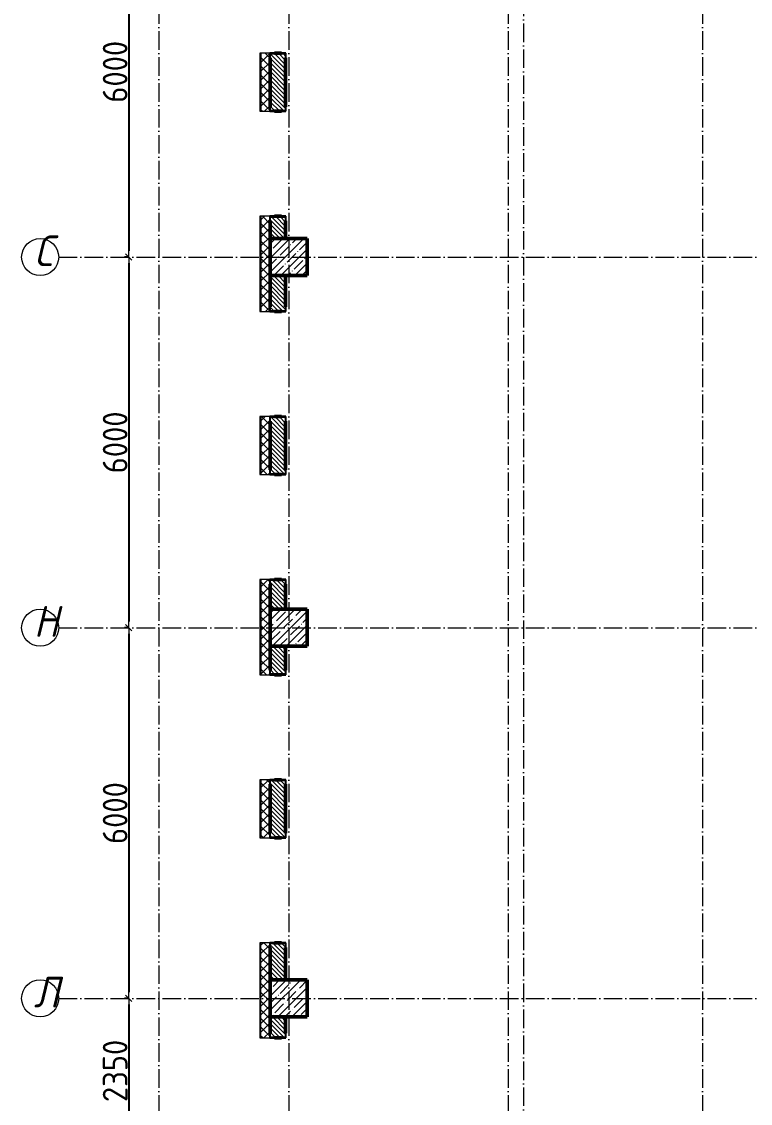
# Model space of a CAD drawing. Header units: millimetres. Extents: x -356862 to 418287, y 0 to 839748.
# Drawn here: x 51135 to 62931, y 475997 to 493509 of the extents above; entities that cross this region are included whole.
import ezdxf

# ---------------------------------------------------------------- set-up
doc = ezdxf.new("R2010")
doc.units = ezdxf.units.MM
doc.linetypes.add('50_200_ШТРИХ_1Т_ш5_п1_п1_', pattern=[700, 500, -100, 0, -100])
for name, color, linetype, lineweight in [('A-____-____-DIMS', 7, 'Continuous', 9), ('A-GENM-____-MCUT', 7, 'Continuous', 25), ('A-GENM-____-OTLN-1', 7, 'Continuous', 25), ('A-WALL-____-MCUT-2', 7, 'Continuous', 50), ('A-WALL-____-MCUT-3', 7, 'Continuous', 9), ('A-WALL-____-PATT-1', 7, 'Continuous', 9), ('A-WALL-FNSH-MCUT-1', 7, 'Continuous', 9), ('S-COLS-____-MCUT', 7, 'Continuous', 50), ('S-COLS-____-OTLN', 7, 'Continuous', 9), ('S-GRID-____-IDEN', 7, 'Continuous', 9), ('S-GRID-____-OTLN-1', 7, '50_200_ШТРИХ_1Т_ш5_п1_п1_', 9)]:
    doc.layers.add(name, color=color, linetype=linetype, lineweight=lineweight)
doc.styles.add('ISOCPEUR_I', font='isocpeui.ttf', dxfattribs={"width": 0.9, "height": 2.5})
doc.styles.add('СПДС', font='isocpeur.ttf', dxfattribs={"width": 0.9})
doc.dimstyles.new('Размера А3', dxfattribs={"dimtxt": 200, "dimasz": 100, "dimexe": 70, "dimexo": 100, "dimgap": 20, "dimtad": 1, "dimdec": 0, "dimrnd": 10, "dimzin": 0, "dimdsep": 46, "dimtxsty": 'СПДС', "dimblk": 'ARROWHEAD_6', "dimcen": 1, "dimclrd": 256, "dimclre": 256, "dimclrt": 256, "dimazin": 0, "dimtfac": 1, "dimtdec": 0, "dimtmove": 2, "dimatfit": 3, "dimfxl": 1, "dimtolj": 1, "dimtzin": 0, "dimarcsym": 0})
pattern_1 = [(135, (-15591.663, 459015.94), (-35.35534, -35.35534), [])]

# ---------------------------------------------------------------- blocks, each defined once
blk = doc.blocks.new('BSC_Колонна _Прямоугольная - 600х600-V10-АР1_План отверстий 2 этажа в осях 1-64_А-ГГ')
at = {"layer": 'S-COLS-____-OTLN'}
h = blk.add_hatch(dxfattribs=at)
h.set_pattern_fill('FP_38', color=256, style=0, pattern_type=2)
h.set_pattern_definition([(45, (-71050, -30681.04), (-114.04925, 114.04925), []), (45, (-70935.95, -30681.04), (-114.04925, 114.04925), [201.613, -40.323, 3.353, -36.97])])
h.paths.add_polyline_path([(-300, -300), (300, -300), (300, 300), (-300, 300)], flags=0)
at = {"layer": 'S-COLS-____-MCUT'}
for p, q in [((300, 300), (-300, 300)), ((-300, 300), (-300, -300)), ((300, -300), (300, 300)), ((-300, -300), (300, -300))]:
    blk.add_line(p, q, dxfattribs=at)
blk = doc.blocks.new('BSC_Колонна _Прямоугольная - 600х600-V11-АР1_План отверстий 2 этажа в осях 1-64_А-ГГ')
at = {"layer": 'S-COLS-____-OTLN'}
h = blk.add_hatch(dxfattribs=at)
h.set_pattern_fill('FP_39', color=256, style=0, pattern_type=2)
h.set_pattern_definition([(45, (-71050, -24681.04), (-114.04925, 114.04925), []), (45, (-70935.95, -24681.04), (-114.04925, 114.04925), [201.613, -40.323, 3.353, -36.97])])
h.paths.add_polyline_path([(-300, -300), (300, -300), (300, 300), (-300, 300), (-300, 135)], flags=0)
at = {"layer": 'S-COLS-____-MCUT'}
for p, q in [((300, 300), (-300, 300)), ((-300, 300), (-300, -300)), ((300, -300), (300, 300)), ((-300, -300), (300, -300))]:
    blk.add_line(p, q, dxfattribs=at)
blk = doc.blocks.new('BSC_Колонна _Прямоугольная - 600х600-V12-АР1_План отверстий 2 этажа в осях 1-64_А-ГГ')
at = {"layer": 'S-COLS-____-OTLN'}
h = blk.add_hatch(dxfattribs=at)
h.set_pattern_fill('FP_40', color=256, style=0, pattern_type=2)
h.set_pattern_definition([(45, (-71050, -18681.04), (-114.04925, 114.04925), []), (45, (-70935.95, -18681.04), (-114.04925, 114.04925), [201.613, -40.323, 3.353, -36.97])])
h.paths.add_polyline_path([(-300, -300), (300, -300), (300, 300), (-300, 300)], flags=0)
at = {"layer": 'S-COLS-____-MCUT'}
for p, q in [((300, 300), (-300, 300)), ((-300, 300), (-300, -300)), ((300, -300), (300, 300)), ((-300, -300), (300, -300))]:
    blk.add_line(p, q, dxfattribs=at)
blk = doc.blocks.new('Фахверк_СКБ_Уголок - 250_2700-27497298-АР1_План отверстий 2 этажа в осях 1-64_А-ГГ')
at = {"layer": 'A-GENM-____-MCUT'}
for p, q in [((200, 181), (125, 181)), ((125, 181), (125, 106)), ((200, 175), (200, 181)), ((125, 106), (131, 106)), ((131, 106), (131, 175)), ((131, 175), (200, 175)), ((131, -6), (125, -6)), ((125, -6), (125, -81)), ((125, -81), (200, -81)), ((131, -75), (131, -6)), ((200, -75), (131, -75)), ((200, -81), (200, -75))]:
    blk.add_line(p, q, dxfattribs=at)
blk = doc.blocks.new('Ось сетки - Круг_Ø6_00__ISO-2_5_0_9K_-25732049-АР1_План отверстий 2 этажа в осях 1-64_А-ГГ')
at = {"layer": 'S-GRID-____-IDEN'}
blk.add_circle((0, 0), 3, dxfattribs=at)
blk = doc.blocks.new('ARROWHEAD_6')
at = {"color": 0, "linetype": 'Continuous'}
for p, q in [((0, 0), (-1, 0)), ((-0.5, -0.5), (0.5, 0.5))]:
    blk.add_line(p, q, dxfattribs=at)
blk = doc.blocks.new('*D4531')
at = {"layer": 'A-____-____-DIMS', "lineweight": -2, "transparency": 16777216}
for p, q in [((52875, 495697), (52799, 495697)), ((52869, 495597), (52869, 489797)), ((52875, 489697), (52799, 489697))]:
    blk.add_line(p, q, dxfattribs=at)
at = {"layer": 'Defpoints', "color": 0, "lineweight": 30, "transparency": 16777216}
for p in [(52975, 495697), (52869, 489697), (52975, 489697)]:
    blk.add_point(p, dxfattribs=at)
at = {"layer": 'A-____-____-DIMS', "lineweight": -2, "transparency": 16777216, "xscale": 100, "yscale": 100, "zscale": 100}
for p, rotation in [((52869, 495697), 90), ((52869, 489697), 270)]:
    blk.add_blockref('ARROWHEAD_6', p, dxfattribs=dict(at, rotation=rotation))
at = {"layer": 'A-____-____-DIMS', "transparency": 16777216, "insert": (52649, 492697), "char_height": 400, "attachment_point": 5, "rotation": 90, "style": 'СПДС'}
blk.add_mtext('\\A1;6000', dxfattribs=at)
blk = doc.blocks.new('*D4532')
at = {"layer": 'A-____-____-DIMS', "lineweight": -2, "transparency": 16777216}
for p, q in [((52875, 489697), (52799, 489697)), ((52869, 489597), (52869, 483797)), ((52875, 483697), (52799, 483697))]:
    blk.add_line(p, q, dxfattribs=at)
at = {"layer": 'Defpoints', "color": 0, "lineweight": 30, "transparency": 16777216}
for p in [(52975, 489697), (52869, 483697), (52975, 483697)]:
    blk.add_point(p, dxfattribs=at)
at = {"layer": 'A-____-____-DIMS', "lineweight": -2, "transparency": 16777216, "xscale": 100, "yscale": 100, "zscale": 100}
for p, rotation in [((52869, 489697), 90), ((52869, 483697), 270)]:
    blk.add_blockref('ARROWHEAD_6', p, dxfattribs=dict(at, rotation=rotation))
at = {"layer": 'A-____-____-DIMS', "transparency": 16777216, "insert": (52649, 486697), "char_height": 400, "attachment_point": 5, "rotation": 90, "style": 'СПДС'}
blk.add_mtext('\\A1;6000', dxfattribs=at)
blk = doc.blocks.new('*D4533')
at = {"layer": 'A-____-____-DIMS', "lineweight": -2, "transparency": 16777216}
for p, q in [((52875, 483697), (52799, 483697)), ((52869, 483597), (52869, 477797)), ((52875, 477697), (52799, 477697))]:
    blk.add_line(p, q, dxfattribs=at)
at = {"layer": 'Defpoints', "color": 0, "lineweight": 30, "transparency": 16777216}
for p in [(52975, 483697), (52869, 477697), (52975, 477697)]:
    blk.add_point(p, dxfattribs=at)
at = {"layer": 'A-____-____-DIMS', "lineweight": -2, "transparency": 16777216, "xscale": 100, "yscale": 100, "zscale": 100}
for p, rotation in [((52869, 483697), 90), ((52869, 477697), 270)]:
    blk.add_blockref('ARROWHEAD_6', p, dxfattribs=dict(at, rotation=rotation))
at = {"layer": 'A-____-____-DIMS', "transparency": 16777216, "insert": (52649, 480697), "char_height": 400, "attachment_point": 5, "rotation": 90, "style": 'СПДС'}
blk.add_mtext('\\A1;6000', dxfattribs=at)
blk = doc.blocks.new('*D4534')
at = {"layer": 'A-____-____-DIMS', "lineweight": -2, "transparency": 16777216}
for p, q in [((52875, 477697), (52799, 477697)), ((52869, 477597), (52869, 475447)), ((52875, 475347), (52799, 475347))]:
    blk.add_line(p, q, dxfattribs=at)
at = {"layer": 'Defpoints', "color": 0, "lineweight": 30, "transparency": 16777216}
for p in [(52975, 477697), (52869, 475347), (52975, 475347)]:
    blk.add_point(p, dxfattribs=at)
at = {"layer": 'A-____-____-DIMS', "lineweight": -2, "transparency": 16777216, "xscale": 100, "yscale": 100, "zscale": 100}
for p, rotation in [((52869, 477697), 90), ((52869, 475347), 270)]:
    blk.add_blockref('ARROWHEAD_6', p, dxfattribs=dict(at, rotation=rotation))
at = {"layer": 'A-____-____-DIMS', "transparency": 16777216, "insert": (52649, 476522), "char_height": 400, "attachment_point": 5, "rotation": 90, "style": 'СПДС'}
blk.add_mtext('\\A1;2350', dxfattribs=at)
blk = doc.blocks.new('*D13772')
at = {"layer": 'A-____-____-DIMS', "lineweight": -2, "transparency": 16777216}
for p, q in [((52875, 495697), (52799, 495697)), ((52869, 495597), (52869, 489797)), ((52875, 489697), (52799, 489697))]:
    blk.add_line(p, q, dxfattribs=at)
at = {"layer": 'Defpoints', "color": 0, "transparency": 16777216}
for p in [(52975, 495697), (52869, 489697), (52975, 489697)]:
    blk.add_point(p, dxfattribs=at)
at = {"layer": 'A-____-____-DIMS', "lineweight": -2, "transparency": 16777216, "xscale": 100, "yscale": 100, "zscale": 100}
for p, rotation in [((52869, 495697), 90), ((52869, 489697), 270)]:
    blk.add_blockref('ARROWHEAD_6', p, dxfattribs=dict(at, rotation=rotation))
at = {"layer": 'A-____-____-DIMS', "transparency": 16777216, "insert": (52649, 492697), "char_height": 400, "attachment_point": 5, "rotation": 90, "style": 'СПДС'}
blk.add_mtext('\\A1;6000', dxfattribs=at)
blk = doc.blocks.new('*D13773')
at = {"layer": 'A-____-____-DIMS', "lineweight": -2, "transparency": 16777216}
for p, q in [((52875, 489697), (52799, 489697)), ((52869, 489597), (52869, 483797)), ((52875, 483697), (52799, 483697))]:
    blk.add_line(p, q, dxfattribs=at)
at = {"layer": 'Defpoints', "color": 0, "transparency": 16777216}
for p in [(52975, 489697), (52869, 483697), (52975, 483697)]:
    blk.add_point(p, dxfattribs=at)
at = {"layer": 'A-____-____-DIMS', "lineweight": -2, "transparency": 16777216, "xscale": 100, "yscale": 100, "zscale": 100}
for p, rotation in [((52869, 489697), 90), ((52869, 483697), 270)]:
    blk.add_blockref('ARROWHEAD_6', p, dxfattribs=dict(at, rotation=rotation))
at = {"layer": 'A-____-____-DIMS', "transparency": 16777216, "insert": (52649, 486697), "char_height": 400, "attachment_point": 5, "rotation": 90, "style": 'СПДС'}
blk.add_mtext('\\A1;6000', dxfattribs=at)
blk = doc.blocks.new('*D13774')
at = {"layer": 'A-____-____-DIMS', "lineweight": -2, "transparency": 16777216}
for p, q in [((52875, 483697), (52799, 483697)), ((52869, 483597), (52869, 477797)), ((52875, 477697), (52799, 477697))]:
    blk.add_line(p, q, dxfattribs=at)
at = {"layer": 'Defpoints', "color": 0, "transparency": 16777216}
for p in [(52975, 483697), (52869, 477697), (52975, 477697)]:
    blk.add_point(p, dxfattribs=at)
at = {"layer": 'A-____-____-DIMS', "lineweight": -2, "transparency": 16777216, "xscale": 100, "yscale": 100, "zscale": 100}
for p, rotation in [((52869, 483697), 90), ((52869, 477697), 270)]:
    blk.add_blockref('ARROWHEAD_6', p, dxfattribs=dict(at, rotation=rotation))
at = {"layer": 'A-____-____-DIMS', "transparency": 16777216, "insert": (52649, 480697), "char_height": 400, "attachment_point": 5, "rotation": 90, "style": 'СПДС'}
blk.add_mtext('\\A1;6000', dxfattribs=at)
blk = doc.blocks.new('*D13775')
at = {"layer": 'A-____-____-DIMS', "lineweight": -2, "transparency": 16777216}
for p, q in [((52875, 477697), (52799, 477697)), ((52869, 477597), (52869, 475447)), ((52875, 475347), (52799, 475347))]:
    blk.add_line(p, q, dxfattribs=at)
at = {"layer": 'Defpoints', "color": 0, "transparency": 16777216}
for p in [(52975, 477697), (52869, 475347), (52975, 475347)]:
    blk.add_point(p, dxfattribs=at)
at = {"layer": 'A-____-____-DIMS', "lineweight": -2, "transparency": 16777216, "xscale": 100, "yscale": 100, "zscale": 100}
for p, rotation in [((52869, 477697), 90), ((52869, 475347), 270)]:
    blk.add_blockref('ARROWHEAD_6', p, dxfattribs=dict(at, rotation=rotation))
at = {"layer": 'A-____-____-DIMS', "transparency": 16777216, "insert": (52649, 476522), "char_height": 400, "attachment_point": 5, "rotation": 90, "style": 'СПДС'}
blk.add_mtext('\\A1;2350', dxfattribs=at)
blk = doc.blocks.new('*D13942')
at = {"layer": 'A-____-____-DIMS', "lineweight": -2, "transparency": 16777216}
for p, q in [((52875, 495697), (52799, 495697)), ((52869, 495597), (52869, 489797)), ((52875, 489697), (52799, 489697))]:
    blk.add_line(p, q, dxfattribs=at)
at = {"layer": 'Defpoints', "color": 0, "transparency": 16777216}
for p in [(52975, 495697), (52869, 489697), (52975, 489697)]:
    blk.add_point(p, dxfattribs=at)
at = {"layer": 'A-____-____-DIMS', "lineweight": -2, "transparency": 16777216, "xscale": 100, "yscale": 100, "zscale": 100}
for p, rotation in [((52869, 495697), 90), ((52869, 489697), 270)]:
    blk.add_blockref('ARROWHEAD_6', p, dxfattribs=dict(at, rotation=rotation))
at = {"layer": 'A-____-____-DIMS', "transparency": 16777216, "insert": (52649, 492697), "char_height": 400, "attachment_point": 5, "rotation": 90, "style": 'СПДС'}
blk.add_mtext('\\A1;6000', dxfattribs=at)
blk = doc.blocks.new('*D13943')
at = {"layer": 'A-____-____-DIMS', "lineweight": -2, "transparency": 16777216}
for p, q in [((52875, 489697), (52799, 489697)), ((52869, 489597), (52869, 483797)), ((52875, 483697), (52799, 483697))]:
    blk.add_line(p, q, dxfattribs=at)
at = {"layer": 'Defpoints', "color": 0, "transparency": 16777216}
for p in [(52975, 489697), (52869, 483697), (52975, 483697)]:
    blk.add_point(p, dxfattribs=at)
at = {"layer": 'A-____-____-DIMS', "lineweight": -2, "transparency": 16777216, "xscale": 100, "yscale": 100, "zscale": 100}
for p, rotation in [((52869, 489697), 90), ((52869, 483697), 270)]:
    blk.add_blockref('ARROWHEAD_6', p, dxfattribs=dict(at, rotation=rotation))
at = {"layer": 'A-____-____-DIMS', "transparency": 16777216, "insert": (52649, 486697), "char_height": 400, "attachment_point": 5, "rotation": 90, "style": 'СПДС'}
blk.add_mtext('\\A1;6000', dxfattribs=at)
blk = doc.blocks.new('*D13944')
at = {"layer": 'A-____-____-DIMS', "lineweight": -2, "transparency": 16777216}
for p, q in [((52875, 483697), (52799, 483697)), ((52869, 483597), (52869, 477797)), ((52875, 477697), (52799, 477697))]:
    blk.add_line(p, q, dxfattribs=at)
at = {"layer": 'Defpoints', "color": 0, "transparency": 16777216}
for p in [(52975, 483697), (52869, 477697), (52975, 477697)]:
    blk.add_point(p, dxfattribs=at)
at = {"layer": 'A-____-____-DIMS', "lineweight": -2, "transparency": 16777216, "xscale": 100, "yscale": 100, "zscale": 100}
for p, rotation in [((52869, 483697), 90), ((52869, 477697), 270)]:
    blk.add_blockref('ARROWHEAD_6', p, dxfattribs=dict(at, rotation=rotation))
at = {"layer": 'A-____-____-DIMS', "transparency": 16777216, "insert": (52649, 480697), "char_height": 400, "attachment_point": 5, "rotation": 90, "style": 'СПДС'}
blk.add_mtext('\\A1;6000', dxfattribs=at)
blk = doc.blocks.new('*D13945')
at = {"layer": 'A-____-____-DIMS', "lineweight": -2, "transparency": 16777216}
for p, q in [((52875, 477697), (52799, 477697)), ((52869, 477597), (52869, 475447)), ((52875, 475347), (52799, 475347))]:
    blk.add_line(p, q, dxfattribs=at)
at = {"layer": 'Defpoints', "color": 0, "transparency": 16777216}
for p in [(52975, 477697), (52869, 475347), (52975, 475347)]:
    blk.add_point(p, dxfattribs=at)
at = {"layer": 'A-____-____-DIMS', "lineweight": -2, "transparency": 16777216, "xscale": 100, "yscale": 100, "zscale": 100}
for p, rotation in [((52869, 477697), 90), ((52869, 475347), 270)]:
    blk.add_blockref('ARROWHEAD_6', p, dxfattribs=dict(at, rotation=rotation))
at = {"layer": 'A-____-____-DIMS', "transparency": 16777216, "insert": (52649, 476522), "char_height": 400, "attachment_point": 5, "rotation": 90, "style": 'СПДС'}
blk.add_mtext('\\A1;2350', dxfattribs=at)
blk = doc.blocks.new('2этаж')
at = {"layer": 'S-GRID-____-OTLN-1', "color": 251, "ltscale": 0.6, "true_color": 0x636466}
for p, q in [((53358.3, 508896.9), (53358.3, 454533.3)), ((55458.3, 508896.9), (55458.3, 454750.2)), ((59008.3, 508896.9), (59008.3, 470347)), ((62158.3, 508896.9), (62158.3, 467585.8)), ((59258.3, 508602.1), (59258.3, 470347)), ((51735.1, 489697), (74727.1, 489697)), ((51735.1, 483697), (74727.1, 483697)), ((51735.1, 477697), (74727.1, 477697))]:
    blk.add_line(p, q, dxfattribs=at)
at = {"layer": 'S-GRID-____-IDEN', "char_height": 500, "attachment_point": 1, "style": 'ISOCPEUR_I'}
for s, insert, width in [('\\fISOCPEUR|b0|i1|c204|p34|;\\W.9;С', (51341.6, 490049.4), 202.025), ('\\fISOCPEUR|b0|i1|c204|p34|;\\W.9;Н', (51332.6, 484049.4), 223.671), ('\\fISOCPEUR|b0|i1|c204|p34|;\\W.9;Л', (51332.6, 478049.4), 223.671)]:
    blk.add_mtext(s, dxfattribs=dict(at, insert=insert, width=width))
at = {"layer": 'A-____-____-DIMS'}
for base, p1, p2, picture, middle in [((52868.7, 489697), (52974.8, 495697), (52974.8, 489697), '*D4531', (52648.7, 492697)), ((52868.7, 483697), (52974.8, 489697), (52974.8, 483697), '*D4532', (52648.7, 486697)), ((52868.7, 477697), (52974.8, 483697), (52974.8, 477697), '*D4533', (52648.7, 480697)), ((52868.7, 475347), (52974.8, 477697), (52974.8, 475347), '*D4534', (52648.7, 476522))]:
    dim = blk.add_linear_dim(base=base, p1=p1, p2=p2, angle=90, dimstyle='Размера А3', override={"dimtxt": 400}, dxfattribs=at)
    dim.commit()
    dim.dimension.update_dxf_attribs({"geometry": picture, "text_midpoint": middle})

msp = doc.modelspace()

# ---------------------------------------------------------------- hatches: boundary and pattern name
at = {"layer": 'A-WALL-____-PATT-1'}
h = msp.add_hatch(dxfattribs=at)
h.set_pattern_fill('FP_1', color=256, style=0, pattern_type=2)
h.set_pattern_definition([(45, (-15591.66, 459015.94), (-70.71068, 70.71068), []), (135, (-15591.66, 459015.94), (-70.71068, -70.71068), [])])
h.paths.add_polyline_path([(55008.3366, 471346.983), (55158.3366, 471346.983), (55158.3366, 472641.983), (55152.3366, 472641.983), (55152.3366, 472716.983), (55008.3366, 472716.983)], flags=0)
h.paths.add_polyline_path([(55152.3366, 474416.983), (55152.3366, 474491.983), (55158.3366, 474491.983), (55158.3366, 475281.983), (55152.3366, 475281.983), (55152.3366, 475356.983), (55008.3366, 475356.983), (55008.3366, 474416.983), (55093.2185, 474416.983)], flags=0)
h.paths.add_polyline_path([(55093.2185, 477056.983), (55152.3366, 477056.983), (55152.3366, 477131.983), (55158.3366, 477131.983), (55158.3366, 478521.983), (55152.3366, 478521.983), (55152.3366, 478596.983), (55008.3366, 478596.983), (55008.3366, 477056.983)], flags=0)
h.paths.add_polyline_path([(55152.3366, 480296.983), (55152.3366, 480371.983), (55158.3366, 480371.983), (55158.3366, 481161.983), (55152.3366, 481161.983), (55152.3366, 481236.983), (55008.3366, 481236.983), (55008.3366, 480296.983), (55093.2185, 480296.983)], flags=0)
h.paths.add_polyline_path([(55093.2185, 482936.983), (55152.3366, 482936.983), (55152.3366, 483011.983), (55158.3366, 483011.983), (55158.3366, 484401.983), (55152.3366, 484401.983), (55152.3366, 484476.983), (55008.3366, 484476.983), (55008.3366, 482936.983)], flags=0)
h.paths.add_polyline_path([(55093.2185, 486176.983), (55152.3366, 486176.983), (55152.3366, 486251.983), (55158.3366, 486251.983), (55158.3366, 487041.983), (55152.3366, 487041.983), (55152.3366, 487116.983), (55008.3366, 487116.983), (55008.3366, 486176.983)], flags=0)
h.paths.add_polyline_path([(55152.3366, 488816.983), (55152.3366, 488891.983), (55158.3366, 488891.983), (55158.3366, 490281.983), (55152.3366, 490281.983), (55152.3366, 490356.983), (55008.3366, 490356.983), (55008.3366, 488816.983), (55093.2185, 488816.983)], flags=0)
h.paths.add_polyline_path([(55152.3366, 492056.983), (55152.3366, 492131.983), (55158.3366, 492131.983), (55158.3366, 492921.983), (55152.3366, 492921.983), (55152.3366, 492996.983), (55008.3366, 492996.983), (55008.3366, 492056.983), (55093.2185, 492056.983)], flags=0)
h.paths.add_polyline_path([(55093.2185, 494696.983), (55152.3366, 494696.983), (55152.3366, 494771.983), (55158.3366, 494771.983), (55158.3366, 496161.983), (55152.3366, 496161.983), (55152.3366, 496236.983), (55008.3366, 496236.983), (55008.3366, 494696.983)], flags=0)
h.paths.add_polyline_path([(55093.2185, 497936.983), (55152.3366, 497936.983), (55152.3366, 498011.983), (55158.3366, 498011.983), (55158.3366, 498801.983), (55152.3366, 498801.983), (55152.3366, 498876.983), (55008.3366, 498876.983), (55008.3366, 497936.983)], flags=0)
h.paths.add_polyline_path([(55152.3366, 500576.983), (55152.3366, 500651.983), (55158.3366, 500651.983), (55158.3366, 502096.983), (55008.3366, 502096.983), (55008.3366, 500576.983), (55093.2185, 500576.983)], flags=0)
h = msp.add_hatch(dxfattribs=at)
h.set_pattern_fill('FP_6', color=256, style=0, pattern_type=2)
h.set_pattern_definition(pattern_1)
h.paths.add_polyline_path([(55408.3366, 489996.983), (55408.3366, 490350.983), (55339.3366, 490350.983), (55339.3366, 490356.983), (55227.3366, 490356.983), (55227.3366, 490350.983), (55158.3366, 490350.983), (55158.3366, 489996.983), (55339.3366, 489996.983)], flags=0)
h.paths.add_polyline_path([(55227.3366, 492056.983), (55339.3366, 492056.983), (55339.3366, 492062.983), (55408.3366, 492062.983), (55408.3366, 492990.983), (55339.3366, 492990.983), (55339.3366, 492996.983), (55227.3366, 492996.983), (55227.3366, 492990.983), (55158.3366, 492990.983), (55158.3366, 492062.983), (55227.3366, 492062.983)], flags=0)
h.paths.add_polyline_path([(55339.3366, 494696.983), (55339.3366, 494702.983), (55408.3366, 494702.983), (55408.3366, 495396.983), (55158.3366, 495396.983), (55158.3366, 494702.983), (55227.3366, 494702.983), (55227.3366, 494696.983)], flags=0)
h = msp.add_hatch(dxfattribs=at)
h.set_pattern_fill('FP_6', color=256, style=0, pattern_type=2)
h.set_pattern_definition(pattern_1)
h.paths.add_polyline_path([(55227.3366, 483996.983), (55408.3366, 483996.983), (55408.3366, 484470.983), (55339.3366, 484470.983), (55339.3366, 484476.983), (55227.3366, 484476.983), (55227.3366, 484470.983), (55158.3366, 484470.983), (55158.3366, 483996.983)], flags=0)
h.paths.add_polyline_path([(55227.3366, 486176.983), (55339.3366, 486176.983), (55339.3366, 486182.983), (55408.3366, 486182.983), (55408.3366, 487110.983), (55339.3366, 487110.983), (55339.3366, 487116.983), (55227.3366, 487116.983), (55227.3366, 487110.983), (55158.3366, 487110.983), (55158.3366, 486182.983), (55227.3366, 486182.983)], flags=0)
h.paths.add_polyline_path([(55339.3366, 488816.983), (55339.3366, 488822.983), (55408.3366, 488822.983), (55408.3366, 489396.983), (55158.3366, 489396.983), (55158.3366, 488822.983), (55227.3366, 488822.983), (55227.3366, 488816.983)], flags=0)
h = msp.add_hatch(dxfattribs=at)
h.set_pattern_fill('FP_6', color=256, style=0, pattern_type=2)
h.set_pattern_definition(pattern_1)
h.paths.add_polyline_path([(55408.3366, 477996.983), (55408.3366, 478590.983), (55339.3366, 478590.983), (55339.3366, 478596.983), (55227.3366, 478596.983), (55227.3366, 478590.983), (55158.3366, 478590.983), (55158.3366, 477996.983), (55227.3366, 477996.983)], flags=0)
h.paths.add_polyline_path([(55339.3366, 480296.983), (55339.3366, 480302.983), (55408.3366, 480302.983), (55408.3366, 481230.983), (55339.3366, 481230.983), (55339.3366, 481236.983), (55227.3366, 481236.983), (55227.3366, 481230.983), (55158.3366, 481230.983), (55158.3366, 480302.983), (55227.3366, 480302.983), (55227.3366, 480296.983)], flags=0)
h.paths.add_polyline_path([(55339.3366, 482936.983), (55339.3366, 482942.983), (55408.3366, 482942.983), (55408.3366, 483396.983), (55158.3366, 483396.983), (55158.3366, 482942.983), (55227.3366, 482942.983), (55227.3366, 482936.983)], flags=0)
h = msp.add_hatch(dxfattribs=at)
h.set_pattern_fill('FP_6', color=256, style=0, pattern_type=2)
h.set_pattern_definition(pattern_1)
h.paths.add_polyline_path([(55227.3366, 471946.983), (55408.3366, 471946.983), (55408.3366, 472710.983), (55339.3366, 472710.983), (55339.3366, 472716.983), (55227.3366, 472716.983), (55227.3366, 472710.983), (55158.3366, 472710.983), (55158.3366, 471946.983)], flags=0)
h.paths.add_polyline_path([(55227.3366, 474416.983), (55339.3366, 474416.983), (55339.3366, 474422.983), (55408.3366, 474422.983), (55408.3366, 475350.983), (55339.3366, 475350.983), (55339.3366, 475356.983), (55227.3366, 475356.983), (55227.3366, 475350.983), (55158.3366, 475350.983), (55158.3366, 474422.983), (55227.3366, 474422.983)], flags=0)
h.paths.add_polyline_path([(55339.3366, 477056.983), (55339.3366, 477062.983), (55408.3366, 477062.983), (55408.3366, 477396.983), (55158.3366, 477396.983), (55158.3366, 477062.983), (55227.3366, 477062.983), (55227.3366, 477056.983)], flags=0)

# ---------------------------------------------------------------- linework, layer by layer
at = {"layer": 'A-WALL-____-MCUT-2'}
for p, q in [((55339.3366, 492996.983), (55227.3366, 492996.983)), ((55158.3366, 492131.983), (55158.3366, 492921.983)), ((55158.3366, 492921.983), (55158.3366, 492131.983)), ((55408.3366, 492131.983), (55408.3366, 492921.983)), ((55227.3366, 492056.983), (55339.3366, 492056.983)), ((55339.3366, 490356.983), (55227.3366, 490356.983)), ((55158.3366, 489996.983), (55158.3366, 490281.983)), ((55158.3366, 490281.983), (55158.3366, 489996.983)), ((55408.3366, 489996.983), (55408.3366, 490281.983)), ((55158.3366, 488891.983), (55158.3366, 489396.983)), ((55158.3366, 489396.983), (55158.3366, 488891.983)), ((55408.3366, 488891.983), (55408.3366, 489396.983)), ((55227.3366, 488816.983), (55339.3366, 488816.983)), ((55158.3366, 486251.983), (55158.3366, 487041.983)), ((55158.3366, 487041.983), (55158.3366, 486251.983)), ((55339.3366, 487116.983), (55227.3366, 487116.983)), ((55408.3366, 486251.983), (55408.3366, 487041.983)), ((55227.3366, 486176.983), (55339.3366, 486176.983)), ((55158.3366, 483996.983), (55158.3366, 484401.983)), ((55158.3366, 484401.983), (55158.3366, 483996.983)), ((55339.3366, 484476.983), (55227.3366, 484476.983)), ((55408.3366, 483996.983), (55408.3366, 484401.983)), ((55158.3366, 483011.983), (55158.3366, 483396.983)), ((55158.3366, 483396.983), (55158.3366, 483011.983)), ((55408.3366, 483011.983), (55408.3366, 483396.983)), ((55227.3366, 482936.983), (55339.3366, 482936.983)), ((55339.3366, 481236.983), (55227.3366, 481236.983)), ((55158.3366, 480371.983), (55158.3366, 481161.983)), ((55158.3366, 481161.983), (55158.3366, 480371.983)), ((55408.3366, 480371.983), (55408.3366, 481161.983)), ((55227.3366, 480296.983), (55339.3366, 480296.983)), ((55339.3366, 478596.983), (55227.3366, 478596.983)), ((55158.3366, 477996.983), (55158.3366, 478521.983)), ((55158.3366, 478521.983), (55158.3366, 477996.983)), ((55408.3366, 477996.983), (55408.3366, 478521.983)), ((55158.3366, 477131.983), (55158.3366, 477396.983)), ((55158.3366, 477396.983), (55158.3366, 477131.983)), ((55408.3366, 477131.983), (55408.3366, 477396.983)), ((55227.3366, 477056.983), (55339.3366, 477056.983))]:
    msp.add_line(p, q, dxfattribs=at)
at = {"layer": 'A-WALL-____-MCUT-3'}
for p, q in [((54996.3366, 492996.983), (54996.3366, 492056.983)), ((55001.3366, 492996.983), (55001.3366, 492056.983)), ((55152.3366, 492996.983), (55008.3366, 492996.983)), ((55008.3366, 492996.983), (55008.3366, 492056.983)), ((55008.3366, 492056.983), (55152.3366, 492056.983)), ((54996.3366, 490356.983), (54996.3366, 488816.983)), ((55001.3366, 490356.983), (55001.3366, 488816.983)), ((55152.3366, 490356.983), (55008.3366, 490356.983)), ((55008.3366, 490356.983), (55008.3366, 488816.983)), ((55008.3366, 488816.983), (55152.3366, 488816.983)), ((54996.3366, 487116.983), (54996.3366, 486176.983)), ((55001.3366, 487116.983), (55001.3366, 486176.983)), ((55152.3366, 487116.983), (55008.3366, 487116.983)), ((55008.3366, 487116.983), (55008.3366, 486176.983)), ((55008.3366, 486176.983), (55152.3366, 486176.983)), ((54996.3366, 484476.983), (54996.3366, 482936.983)), ((55001.3366, 484476.983), (55001.3366, 482936.983)), ((55152.3366, 484476.983), (55008.3366, 484476.983)), ((55008.3366, 484476.983), (55008.3366, 482936.983)), ((55008.3366, 482936.983), (55152.3366, 482936.983)), ((54996.3366, 481236.983), (54996.3366, 480296.983)), ((55001.3366, 481236.983), (55001.3366, 480296.983)), ((55152.3366, 481236.983), (55008.3366, 481236.983)), ((55008.3366, 481236.983), (55008.3366, 480296.983)), ((55008.3366, 480296.983), (55152.3366, 480296.983)), ((54996.3366, 478596.983), (54996.3366, 477056.983)), ((55001.3366, 478596.983), (55001.3366, 477056.983)), ((55152.3366, 478596.983), (55008.3366, 478596.983)), ((55008.3366, 478596.983), (55008.3366, 478596.983)), ((55008.3366, 477056.983), (55008.3366, 478596.983)), ((55008.3366, 477056.983), (55152.3366, 477056.983))]:
    msp.add_line(p, q, dxfattribs=at)
at = {"layer": 'A-WALL-FNSH-MCUT-1'}
for p, q in [((55008.3366, 492996.983), (54988.3366, 492996.983)), ((54988.3366, 492996.983), (54988.3366, 492056.983)), ((54988.3366, 492056.983), (55008.3366, 492056.983)), ((55008.3366, 490356.983), (54988.3366, 490356.983)), ((54988.3366, 490356.983), (54988.3366, 488816.983)), ((54988.3366, 488816.983), (55008.3366, 488816.983)), ((55008.3366, 487116.983), (54988.3366, 487116.983)), ((54988.3366, 487116.983), (54988.3366, 486176.983)), ((54988.3366, 486176.983), (55008.3366, 486176.983)), ((55008.3366, 484476.983), (54988.3366, 484476.983)), ((54988.3366, 484476.983), (54988.3366, 482936.983)), ((54988.3366, 482936.983), (55008.3366, 482936.983)), ((55008.3366, 481236.983), (54988.3366, 481236.983)), ((54988.3366, 481236.983), (54988.3366, 480296.983)), ((54988.3366, 480296.983), (55008.3366, 480296.983)), ((55008.3366, 478596.983), (54988.3366, 478596.983)), ((54988.3366, 478596.983), (54988.3366, 477056.983)), ((54988.3366, 477056.983), (55008.3366, 477056.983))]:
    msp.add_line(p, q, dxfattribs=at)
at = {"layer": 'S-GRID-____-OTLN-1', "color": 251, "ltscale": 0.6, "true_color": 0x636466}
for p, q in [((53358.3366, 508896.9006), (53358.3366, 454533.3346)), ((53358.3366, 508896.9006), (53358.3366, 454533.3346)), ((55458.3366, 508896.9006), (55458.3366, 454750.1743)), ((55458.3366, 508896.9006), (55458.3366, 454750.1743)), ((59008.3366, 508896.9006), (59008.3366, 470346.983)), ((59008.3366, 508896.9006), (59008.3366, 470346.983)), ((62158.3366, 508896.9006), (62158.3366, 467585.8406)), ((62158.3366, 508896.9006), (62158.3366, 467585.8406)), ((59258.3366, 508602.054), (59258.3366, 470346.983)), ((59258.3366, 508602.054), (59258.3366, 470346.983)), ((51735.1071, 489696.983), (74727.1239, 489696.983)), ((51735.1071, 489696.983), (74727.1239, 489696.983)), ((51735.1071, 483696.983), (74727.1239, 483696.983)), ((51735.1071, 483696.983), (74727.1239, 483696.983)), ((51735.1071, 477696.983), (74727.1239, 477696.983)), ((51735.1071, 477696.983), (74727.1239, 477696.983))]:
    msp.add_line(p, q, dxfattribs=at)

# ---------------------------------------------------------------- block references
at = {"color": 18, "true_color": 0x000000}
msp.add_blockref('2этаж', (0, 0), dxfattribs=at)
at = {"layer": 'A-GENM-____-OTLN-1'}
for p, rotation in [((55233.3366, 493121.983), 269.9999999999999), ((55333.3366, 491931.983), 89.99999999999991), ((55233.3366, 490481.983), 269.9999999999999), ((55333.3366, 488691.983), 89.99999999999991), ((55233.3366, 487241.983), 269.9999999999999), ((55333.3366, 486051.983), 89.99999999999991), ((55233.3366, 484601.983), 269.9999999999999), ((55333.3366, 482811.983), 89.99999999999991), ((55233.3366, 481361.983), 269.9999999999999), ((55333.3366, 480171.983), 89.99999999999991), ((55233.3366, 478721.983), 269.9999999999999), ((55333.3366, 476931.983), 89.99999999999991)]:
    msp.add_blockref('Фахверк_СКБ_Уголок - 250_2700-27497298-АР1_План отверстий 2 этажа в осях 1-64_А-ГГ', p, dxfattribs=dict(at, rotation=rotation))
at = {"layer": 'S-COLS-____-OTLN'}
for name, p in [('BSC_Колонна _Прямоугольная - 600х600-V10-АР1_План отверстий 2 этажа в осях 1-64_А-ГГ', (55458.3366, 489696.983)), ('BSC_Колонна _Прямоугольная - 600х600-V11-АР1_План отверстий 2 этажа в осях 1-64_А-ГГ', (55458.3366, 483696.983)), ('BSC_Колонна _Прямоугольная - 600х600-V12-АР1_План отверстий 2 этажа в осях 1-64_А-ГГ', (55458.3366, 477696.983))]:
    msp.add_blockref(name, p, dxfattribs=at)
at = {"layer": 'S-GRID-____-IDEN', "xscale": 99.99999999999993, "yscale": 99.99999999999993, "zscale": 99.99999999999993, "rotation": 269.9999999999995}
for p in [(51435.1071, 489696.983), (51435.1071, 483696.983), (51435.1071, 477696.983)]:
    msp.add_blockref('Ось сетки - Круг_Ø6_00__ISO-2_5_0_9K_-25732049-АР1_План отверстий 2 этажа в осях 1-64_А-ГГ', p, dxfattribs=at)

# ---------------------------------------------------------------- texts
at = {"layer": 'A-____-____-DIMS', "char_height": 400, "attachment_point": 5, "rotation": 90, "style": 'СПДС'}
for s, insert in [('\\A1;6000', (52648.6946, 492696.983)), ('\\A1;6000', (52648.6946, 492696.983)), ('\\A1;6000', (52648.6946, 486696.983)), ('\\A1;6000', (52648.6946, 486696.983)), ('\\A1;6000', (52648.6946, 480696.983)), ('\\A1;6000', (52648.6946, 480696.983)), ('\\A1;2350', (52648.6946, 476521.983)), ('\\A1;2350', (52648.6946, 476521.983))]:
    msp.add_mtext(s, dxfattribs=dict(at, insert=insert))
at = {"layer": 'S-GRID-____-IDEN', "char_height": 500, "attachment_point": 1, "style": 'ISOCPEUR_I'}
for s, insert, width in [('\\fISOCPEUR|b0|i1|c204|p34|;\\W.9;С', (51341.5503, 490049.4072), 202.02525), ('\\fISOCPEUR|b0|i1|c204|p34|;\\W.9;С', (51341.5503, 490049.4072), 202.02525), ('\\fISOCPEUR|b0|i1|c204|p34|;\\W.9;Н', (51332.5503, 484049.4072), 223.670812), ('\\fISOCPEUR|b0|i1|c204|p34|;\\W.9;Н', (51332.5503, 484049.4072), 223.670812), ('\\fISOCPEUR|b0|i1|c204|p34|;\\W.9;Л', (51332.5503, 478049.4072), 223.670812), ('\\fISOCPEUR|b0|i1|c204|p34|;\\W.9;Л', (51332.5503, 478049.4072), 223.670812)]:
    msp.add_mtext(s, dxfattribs=dict(at, insert=insert, width=width))

# ---------------------------------------------------------------- dimensions: what is measured, and where the dimension line sits
at = {"layer": 'A-____-____-DIMS'}
for base, p1, p2, picture, middle in [((52868.6946, 489696.983), (52974.7606, 495696.983), (52974.7606, 489696.983), '*D13772', (52648.6946, 492696.983)), ((52868.6946, 489696.983), (52974.7606, 495696.983), (52974.7606, 489696.983), '*D13942', (52648.6946, 492696.983)), ((52868.6946, 483696.983), (52974.7606, 489696.983), (52974.7606, 483696.983), '*D13773', (52648.6946, 486696.983)), ((52868.6946, 483696.983), (52974.7606, 489696.983), (52974.7606, 483696.983), '*D13943', (52648.6946, 486696.983)), ((52868.6946, 477696.983), (52974.7606, 483696.983), (52974.7606, 477696.983), '*D13774', (52648.6946, 480696.983)), ((52868.6946, 477696.983), (52974.7606, 483696.983), (52974.7606, 477696.983), '*D13944', (52648.6946, 480696.983)), ((52868.6946, 475346.983), (52974.7606, 477696.983), (52974.7606, 475346.983), '*D13775', (52648.6946, 476521.983)), ((52868.6946, 475346.983), (52974.7606, 477696.983), (52974.7606, 475346.983), '*D13945', (52648.6946, 476521.983))]:
    dim = msp.add_linear_dim(base=base, p1=p1, p2=p2, angle=90, dimstyle='Размера А3', override={"dimtxt": 400}, dxfattribs=at)
    dim.commit()
    dim.dimension.update_dxf_attribs({"geometry": picture, "text_midpoint": middle})

doc.saveas('drawing.dxf')
